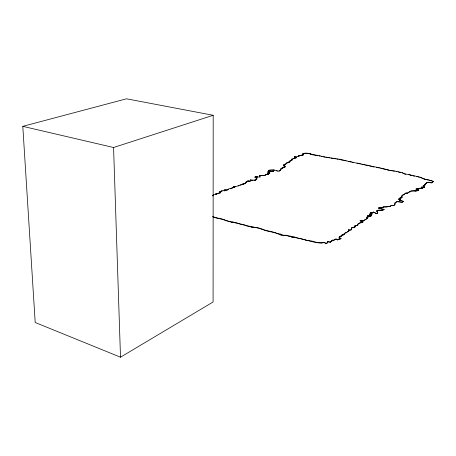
<?xml version="1.0" encoding="UTF-8"?>
<svg xmlns="http://www.w3.org/2000/svg" width="456" height="456" viewBox="0 0 456 456"><rect width="100%" height="100%" fill="white"/><g stroke="black" fill="none" stroke-linecap="round" stroke-linejoin="round"><path stroke-width="0.68" d="M215.756 194.678L216.389 194.484L216.304 193.971L215.876 193.977L216.304 193.743L216.184 194.495L213.63 194.786L212.787 195.35L213.653 195.652M213.117 195.054L213.63 194.786M213.191 115.288L213.089 301.986L120.504 357.196L35.203 322.495L22.8 126.346L126.494 98.804L213.191 115.288L113.572 147.505L22.8 126.346M216.304 193.971L216.252 193.566L218.15 193.629L220.465 192.677L219.216 192.922M218.15 193.629L217.147 193.646M218.361 193.293L219.074 193.042M220.459 192.905L219.228 192.17L221.821 191.189M219.228 192.398L219.587 191.942M219.997 192.552L219.228 192.17M219.587 192.17L220.037 191.856M220.037 192.084L220.419 191.816M221.502 191.44L221.422 191.794L221.981 190.636L224.597 190.819L224.147 190.072L226.934 189.93L228.901 188.864L234.344 187.296L233.632 186.76L234.093 187.399M221.838 191.246L221.719 190.75M224.608 190.899L224.147 190.072M224.158 190.391L224.318 190.032M224.318 190.26L224.979 189.975M228.707 189.211L226.934 190.152L225.292 189.964M226.085 220.584L232.058 222.254L226.085 220.584C223.32 218.549 215.95 218.316 212.764 216.503M226.934 190.152L226.985 189.804M230.195 188.778L230.787 188.493M231.152 188.385L232.264 188.077M232.549 187.912L233.7 187.496M243.441 184.121L234.749 186.977L233.632 186.76M234.27 187.553L234.327 187.085M234.749 186.977L235.25 186.567M262.365 229.328C267.068 231.038 274.102 231.728 277.596 233.683C272.996 231.659 266.367 231.648 262.337 229.191C256.517 226.552 251.524 227.812 246.012 225.68L246.189 225.441L241.743 224.506A4.674 1.716 0.5 0 0 240.717 224.289L233.215 222.015L232.047 221.867L232.058 222.254M238.032 185.911L238.642 185.74M239.89 185.136L241.121 184.651M241.834 184.703L242.854 184.572M243.493 184.053L243.014 183.625L245.14 183.244M243.099 184.195L243.453 184.287L243.498 183.831L243.014 183.625M253.143 180.268L250.578 179.909L251.176 180.599L249.62 181.169L247.693 181.009L246.781 181.516L246.759 182.064L245.807 182.166L246.08 182.651L244.929 183.255C245.225 184.099 243.361 184.121 243.35 183.415M245.767 182.827L246.08 182.873L245.698 182.394M245.807 182.166L245.698 182.617M246.781 181.516L246.759 182.286M247.294 181.499L247.408 181.226M247.403 181.448L247.693 181.009M247.693 181.226L248.685 180.907M249.449 181.328L249.215 180.918M251.17 180.815L250.578 179.909M251.381 227.168L251.518 226.746L246.2 225.469M252.533 227.35L252.595 227.02M262.337 229.442L259.367 228.359L253.171 227.031M256.933 177.931L255.702 177.8L255.092 177.276L255.103 176.894L256.916 176.694C258.375 177.088 261.322 177.532 259.333 176.084L259.852 175.497L265.306 175.246L266.008 174.711L265.785 174.334L268.248 174.181M255.303 177.435L255.098 177.059M255.702 177.8L255.919 177.384L257.093 177.794L256.568 178.587L256.785 178.923L255.166 179.596L255.793 180.046L252.373 180.188M257.663 177.139L256.916 176.694M260.182 177.133L260.148 176.586L259.327 176.278L259.435 175.72M259.43 175.936L259.852 175.497M262.456 229.414L262.149 229.733M265.751 175.275L265.785 174.334M268.248 174.243C265.723 173.514 269.473 174.078 268.174 173.183L269.838 172.83L267.809 171.94L269.838 173.046L269.467 173.405L268.174 173.183M268.156 172.288L268.356 171.747L273.571 171.028L269.034 170.789L268.601 170.555L269.034 170.168L272.01 169.774L274.409 170.333M269.268 170.356L268.601 170.766L270.288 170.92M270.687 171.678L272.825 171.268M278.85 171.251L280.577 169.94L280.605 169.256M279.42 171.034L280.047 170.248M280.793 168.942L282.543 168.515L282.139 167.842L282.606 167.58C283.45 167.899 283.803 166.531 284.601 167.209M277.385 233.689L279.408 234.304C280.457 232.93 281.255 235.256 281.808 235.051L283.341 235.028L283.774 235.746L284.835 235.541C285.633 234.578 288.688 235.894 289.514 236.436C288.369 235.684 284.897 235.752 284.852 235.193M281.164 168.959L282.72 168.583L282.139 167.842M283.774 235.746L282.367 235.062L280.839 235.091L280.885 234.72M282.139 168.047L282.606 167.58M284.305 167.101L283.672 167.107M284.498 167.164C286.049 166.548 284.875 165.916 283.478 165.477C283.37 163.989 285.029 165.135 285.268 164.04L286.915 163.356L286.351 162.98C288.665 162.353 287.884 162.211 289.76 161.897C288.169 160.957 290.951 160.683 292.125 159.919L291.755 159.167L292.119 160.124L291.618 160.244M284.755 166.89C285.695 167.506 285.046 165.505 283.472 165.688C283.153 164.16 284.419 165.294 285.325 164.707M255.092 177.276L255.103 176.894M289.241 236.105L292.273 237.143C300.401 238.254 308.632 241.144 316.829 242.66C319.183 242.905 321.879 243.458 323.766 242.541L323.937 242.29L326.034 243.236L327.522 242.837L326.023 243.493L323.766 242.541M293.02 158.922L296.531 157.502L294.428 156.95L299.216 156.003L298.777 155.485L301.279 155.61L301.809 154.96L303.075 155.069L302.659 154.835M291.726 237.006L290.62 236.094L289.52 236.179M294.815 158.454L293.955 158.414M291.994 237.057L291.732 236.749M296.2 157.953L296.525 157.702L294.428 156.95M292.273 237.143L292 236.801M294.422 157.149L294.673 156.847M295.06 158.164L295.71 158.107M295.214 156.653L294.667 157.052M293.71 236.966L292.279 236.886M299.125 155.627L299.575 155.359M300.116 155.599L300.025 155.274M300.253 155.587L301.615 155.245M301.467 155.559L301.473 155.165M299.398 238.556L293.721 236.71M305.309 240.067L311.858 241.036L316.84 242.398C319.189 242.649 321.885 243.202 323.777 242.278M311.237 154.356C309.048 152.994 305.833 152.885 303.166 153.444A2.804 0.804 1.8 0 0 302.721 153.951L303.736 154.487L302.653 154.669L303.058 155.177M310.701 154.06L310.582 153.763M310.832 154.179L310.707 153.86M311.266 154.402L311.1 154.031M311.357 154.441L311.243 154.151M311.807 154.385L313.078 154.846L311.556 154.305M313.363 154.903L313.084 154.647M313.523 154.761L315.666 155.251L313.375 154.698M315.672 155.046L317.786 155.735M316.715 155.485L316.264 155.148M317.319 155.621L316.726 155.279M317.638 155.695L317.325 155.422M317.792 155.787L317.644 155.496M317.792 155.536C318.425 155.393 323.982 156.807 321.4 156.351M367.565 216.036L370.272 216.309L367.576 215.791L367.411 216.338M367.576 215.791C366.784 216.252 367.958 216.343 367.861 216.589L367.849 216.834C365.809 216.834 368.739 217.432 367.753 217.563M321.429 242.769L321.486 242.45M322.192 156.465L327.237 157.554M329.511 157.97L328.816 157.559L341.419 159.554L341.59 160.056L343.037 160.318M327.721 241.897L327.625 242.467L327.573 241.577L330.247 241.988L330.714 241.657L330.235 242.244L327.562 241.834M327.71 242.159L327.642 241.646M330.703 241.919L330.737 241.327L331.814 241.024L331.996 240.5L333.011 240.597L331.991 240.757L330.509 242.085M330.799 241.828L330.737 241.327M331.962 240.888L331.996 240.5M333.592 240.192L332.686 240.363C335.867 240.016 337.229 237.519 333.581 240.449M333 240.853L332.891 240.34L332.19 240.152L332.698 240.107M335.941 238.99L337.366 239.924L340.381 239.126C342.302 238.089 338.751 238.402 339.093 237.274L340.159 236.71L339.082 237.53L339.076 237.958L339.834 238.049M340.147 159.321L340.535 159.395M336.767 239.622L336.79 239.218L336.015 239.075M337.366 239.924L337.617 239.423L340.98 238.442M340.495 238.249L340.968 238.699M339.805 236.544L341.23 236.259L341.966 234.84L342.923 234.92L343.362 234.658L343.248 234.179L344.348 234.059C344.588 233.432 344.89 232.486 346.378 232.651L349.091 230.531M341.23 236.259L341.897 235.552M341.886 235.809L341.544 235.627L341.954 235.091L342.923 234.92M342.912 235.176L343.362 234.658M343.237 234.435L344.348 234.059M344.337 234.31L344.69 233.825M344.502 233.5L346.378 232.651M351.468 162.085L341.612 159.606M346.366 232.902L347.671 231.363M350.259 161.635L358.028 163.47M349.159 230.058C349.655 230.394 352.135 230.075 351.291 229.374L351.553 227.92L354.409 227.55C356.826 226.809 352.015 225.475 355.526 226.016L357.852 225.23C356.814 222.716 362.075 222.579 362.737 222.026L363.079 221.61L362.708 221.359C358.775 220.613 359.146 220.442 363.01 220.641C364.868 220.031 366.937 218.498 366.818 218.008L367.764 218.025L366.801 218.253C367.633 218.606 365.615 218.983 366.618 218.698M360.286 220.829L361.004 220.596M357.641 224.677C358.661 223.138 361.614 222.653 362.719 222.271L362.737 222.026M356.888 163.014L367.103 165.351L365.758 165.043M368.87 165.727L367.114 165.14M366.385 218.84L366.407 218.401M367.137 218.629L367.103 218.247M367.49 218.207L367.69 217.654L366.567 217.398L368.106 217.244L367.097 216.828L367.952 216.497M367.753 218.27L367.69 217.654M371.532 215.608L368.328 215.346L371.52 215.848L370.147 215.021L371.52 215.848M380.549 168.19L381.376 168.486L381.176 168.099L372.033 166.303A1.642 0.484 3.2 0 0 371.691 166.383L370.996 166.081L371.68 166.588A1.642 0.484 3.2 0 1 372.022 166.508L374.148 167.101M368.328 215.346L368.368 215.682L370.272 216.309M368.665 215.762L368.385 215.443M369.269 215.967L368.676 215.523M371.469 213.419L369.89 213.3L372.119 213.778L369.936 213.875L371.458 214.24L371.554 214.747L369.457 214.354L370.768 215.169L369.765 214.474M369.742 216.161L369.28 215.728M369.941 216.252L369.753 215.922M370.432 212.963L371.999 212.428L372.962 212.65L370.46 212.941L370.762 213.208M370.802 214.286L371.458 214.747M370.962 213.67L372.107 214.018L371.794 213.87M371.999 213.704L372.045 213.995M372.951 212.889C373.595 210.301 376.325 214.799 377.665 213.294L377.79 212.741L377.306 212.496M372.78 212.576L372.94 212.188M372.877 212.513L373.333 212.12M376.126 213.613L373.606 212.091M268.242 174.391L268.253 174.027L267.336 173.707M377.802 167.403L376.325 167.301M376.548 213.653L377.682 213.055M376.736 211.236L377.14 210.518L378.565 210.096L382.635 210.142L384.043 209.378L382.624 210.381L378.554 210.336C378.252 210.735 376.057 210.672 377.044 211.419L376.741 210.832M377.699 212.992C376.422 212.809 378.463 211.333 377.061 211.179M377.289 212.741L377.351 212.006M377.471 211.345L377.716 211.92L377.334 212.245M378.833 208.187L379.295 207.714L378.833 208.187L379.346 208.62M378.999 208.318L378.85 207.947M381.415 168.281L382.242 168.435A2.303 0.678 3.4 0 0 382.487 168.526L383.656 168.948L382.476 168.737M385.668 169.41L383.667 168.743M402.939 173.172L403.834 173.445L402.266 172.647L395.027 171.063L388.016 170.208L385.542 169.159M390.125 206.545L390.963 205.496L394.064 205.337L395.13 203.912L394.81 202.954L397.079 201.466L402.277 202.111L403.326 201.455L402.26 202.344L397.068 201.7L394.793 203.182L395.118 204.145L394.047 205.57L390.952 205.73L390.125 206.545L387.913 206.625M399.131 198.702L400.345 198.924L398.692 198.936L400.271 199.893L399.205 200.013L401.81 200.72L402.665 201.632L403.315 201.683M403.788 173.747C407.271 174.175 415.861 176.159 420.221 177.196L420.472 177.583L420.221 177.196M404.352 173.867L405.851 174.209M400.208 198.303L401.058 198.263L400.191 197.796L401.839 197.744L400.67 197.459L402.386 197.266L401.388 196.462L406.022 193.019L407.493 193.042L410.126 191.263L411.899 190.762L415.809 190.887L411.169 191.161L407.276 193.35M404.113 194.433L405.914 193.133M405.925 193.315L406.022 193.019L405.846 193.395M406.467 193.224L407.014 193.013M414.732 190.694C415.427 191.725 421.298 189.964 416.926 189.628M416.505 176.409L418.87 177.127M420.745 177.675L420.483 177.367M421.253 177.635L421.686 178.045L420.757 177.458M422.575 178.21L423.994 178.98L421.703 177.829M423.139 185.951C423.704 185.136 425.351 185.307 424.946 184.617L425.066 184.019L426.896 182.759L424.69 184.954M423.43 185.814L423.761 185.45M423.744 185.666L424.034 185.375M424.496 178.946L424.963 179.356L424.012 178.763M424.023 185.592L424.433 185.261M424.416 185.484L424.553 185.187M424.536 185.41L424.792 184.868M424.804 185.364L424.986 184.948M425.79 179.413L427.494 179.898L424.981 179.14M426.428 183.169L426.491 182.833M426.753 182.691C428.691 182.047 432.835 183.973 433.2 181.505C432.408 181.699 432.453 183.255 430.777 182.753C429.769 181.938 426.964 182.075 426.879 182.981M427.893 179.892L427.506 179.681M428.583 179.92L429.421 180.354L427.91 179.675M429.74 180.24L430.47 180.667L429.432 180.137M431.342 180.867L430.487 180.451M431.353 180.65L432.094 180.912M431.9 182.748L432.362 182.691M431.775 180.775L433.183 181.722M221.821 191.417L221.838 191.018M283.324 167.113L283.495 167.774L282.6 167.791M327.522 242.837L327.63 242.204M280.839 235.091L281.284 234.561L279.408 234.304M423.305 186.247L424.713 187.006C424.884 188.385 420.973 186.373 421.737 187.604M299.273 156.146L299.347 155.764L298.777 155.485M372.791 212.336L372.962 212.65M389.048 170.322L389.008 169.934L386.808 169.461M250.042 181.249L250.578 180.935M420.175 177.452L419.759 177.316M243.498 183.831L243.453 184.287M280.799 168.731L280.799 169.814M212.878 196.012L213.653 195.424L212.787 195.35M246.018 225.429L241.748 224.255A4.674 1.716 0.5 0 0 240.717 224.038L235.889 222.745M362.719 222.271L363.067 221.861L362.697 221.605M256.836 178.558L256.785 179.14L255.166 179.812L255.537 180.131M226.079 220.829C223.343 218.846 216.024 218.51 212.844 216.799M355.082 226.803L354.055 226.461L355.526 226.016M290.717 161.088L290.261 161.202M404.13 194.205C399.262 195.784 403.834 197.368 401.2 197.003L400.687 197.231L401.856 197.511L399.997 197.704C401.696 197.927 400.51 198.508 399.832 198.16L399.308 198.326L400.186 198.634L399.091 198.502L400.163 198.879L399.473 198.611M289.093 161.327L289.828 161.897M291.755 159.167L293.476 158.517M284.812 235.233L283.78 235.49M423.282 185.643L423.185 186.173M370.147 215.021L370.779 214.924M370.135 215.266L370.323 215.198A0.861 0.296 3.7 0 1 370.528 215.169L370.768 215.169M243.008 183.848L243.344 183.637M399.205 199.608L398.818 199.295M366.607 218.943L363.517 220.772L360.992 220.841M270.288 171.131L273.571 171.245L272.825 171.479M280.041 170.458L280.571 170.151M254.283 180.416L255.172 180.365M424.73 187.199C422.991 187.479 419.548 185.934 422.826 188.037C419.999 187.992 419.104 188.368 417.246 188.698C412.059 189.32 424.165 189.901 415.809 190.887M292.262 159.127L291.732 159.241M347.66 231.619C350.185 231.352 348.099 229.784 348.31 229.567C348.965 230.069 352.06 230.103 351.302 229.123L351.565 227.669L354.42 227.299L355.093 226.552M357.863 224.985L355.537 225.771M302.647 154.869L303.73 154.687L302.716 154.151A2.804 0.804 1.8 0 1 303.16 153.643L303.525 153.484M215.876 193.749L216.252 193.566M215.876 193.977L217.147 193.874M273.794 169.917C275.356 170.037 277.63 171.484 279.425 170.818M297.99 156.642L298.777 156.362M367.279 217.78L367.741 217.871M305.32 239.81L299.404 238.3M290.751 160.352L290.181 160.62L290.706 160.979M293.47 158.722L293.949 158.62M328.844 157.77L327.613 157.554M383.456 207.406L379.027 207.605L379.295 207.714M267.809 171.94L268.128 171.838M267.809 172.157L269.41 171.866M256.91 176.911L255.098 177.116M341.55 159.822L339.241 159.571M265.785 174.551L266.293 174.431M384.043 209.378L379.01 208.078M384.026 209.612L383.393 209.646M220.419 192.044L220.972 191.942M399.787 200.235L400.168 200.099M299.569 155.559L300.019 155.479M255.331 180.342L255.651 180.302M383.182 207.064L386.819 207.115L388.29 206.3L390.142 206.311M328.782 157.571L326.08 157.069M367.861 216.589L367.325 216.64L367.849 216.834M303.742 153.444L307.486 153.438M259.846 175.714L264.782 175.531M224.979 190.203L225.292 190.192M398.675 199.169L400.351 199.192L399.222 198.787M233.951 186.783L234.749 186.749M286.927 163.128L286.351 163.185L286.71 163.738L284.852 164.234L285.177 164.639M418.921 188.442L422.809 188.26L422.683 187.843M267.33 173.924L268.424 173.913L268.168 173.4M390.182 170.436L392.035 170.778M371.03 214.018L371.782 214.109M387.913 206.551L383.2 206.83L382.937 206.961L383.439 207.645L383.074 207.776L379.016 207.839L379.284 207.947M248.68 181.129L249.21 181.135M232.041 222.112L235.889 222.99M378.292 167.751L379.46 168.036M252.738 227.265L253.165 227.282M330.492 241.555L330.811 241.572M385.531 169.37L384.243 169.079M289.754 162.102L288.443 162.159L288.739 162.302M369.611 214.594L371.446 214.987M288.853 162.57L287.297 162.524L287.992 162.963M251.866 180.325L250.572 180.126M233.632 186.983L233.951 187.006M330.925 158.215L333.439 158.397M394.474 171.2L392.821 170.909M334.47 158.545L335.559 158.905M403.326 201.455L401.81 200.72M368.254 165.465L370.996 166.081M382.949 207.252L383.433 207.474M325.048 157.046L323.549 156.824M343.83 160.523L345.015 160.751M272.905 170.037L273.794 170.128M365.062 164.861L363.022 164.508M396.8 171.655L395.973 171.496M416.277 189.474C414.949 188.505 419.543 189.394 418.859 188.516M353.634 162.553L352.345 162.325M367.536 165.368L368.243 165.67M341.242 236.008L339.982 236.122L340.147 236.966M319.006 155.923L320.197 156.095M360.451 163.949L358.633 163.579M251.387 226.923L252.538 227.099M349.524 161.646L348.179 161.407M386.796 169.672L386.477 169.586M362.737 164.405L361.716 164.177M369.953 216.007L370.283 216.064M400.995 172.613L399.382 172.294M410.822 175.446L412.156 175.708M345.899 160.94L346.207 160.996M413.358 175.993L414.612 176.244M399.667 200.338L400.14 200.435M338.107 159.321L336.796 159.053M382.63 209.504L381.94 209.31M310.57 153.963L308.421 153.547M276.165 170.612L277.47 171.194M360.502 221.12L361.585 221.428M398.014 171.918L399 172.146M409.933 174.893L408.85 174.568M279.414 234.048L277.39 233.438M370.591 166.172L370.409 166.115A2.189 0.65 3.1 0 0 369.805 166.047L369.628 165.955M402.255 172.858L402.545 173.035M400.032 198.491L400.818 198.588L400.049 198.32M349.877 161.715L350.248 161.84M302.51 155.268L301.61 155.45M380.834 208.899L381.393 209.099M337.377 239.668L336.779 239.366M399.154 199.671L399.906 200.013M348.544 230.257L349.057 230.633M423.481 186.76L423.197 185.951M410.178 174.973L410.799 175.355M432.727 181.192L433.2 181.505M370.449 212.724L371.594 213.3M367.621 217.86L367.661 218.173M343.037 234.68L343.351 234.914M219.997 192.324L220.465 192.677M339.834 236.425L340.159 236.71M255.309 177.219L255.702 177.583M424.388 186.892L424.696 187.228M262.337 229.191L262.36 229.579M244.929 183.255L244.94 183.711M113.572 147.505L120.504 357.196"/></g></svg>
